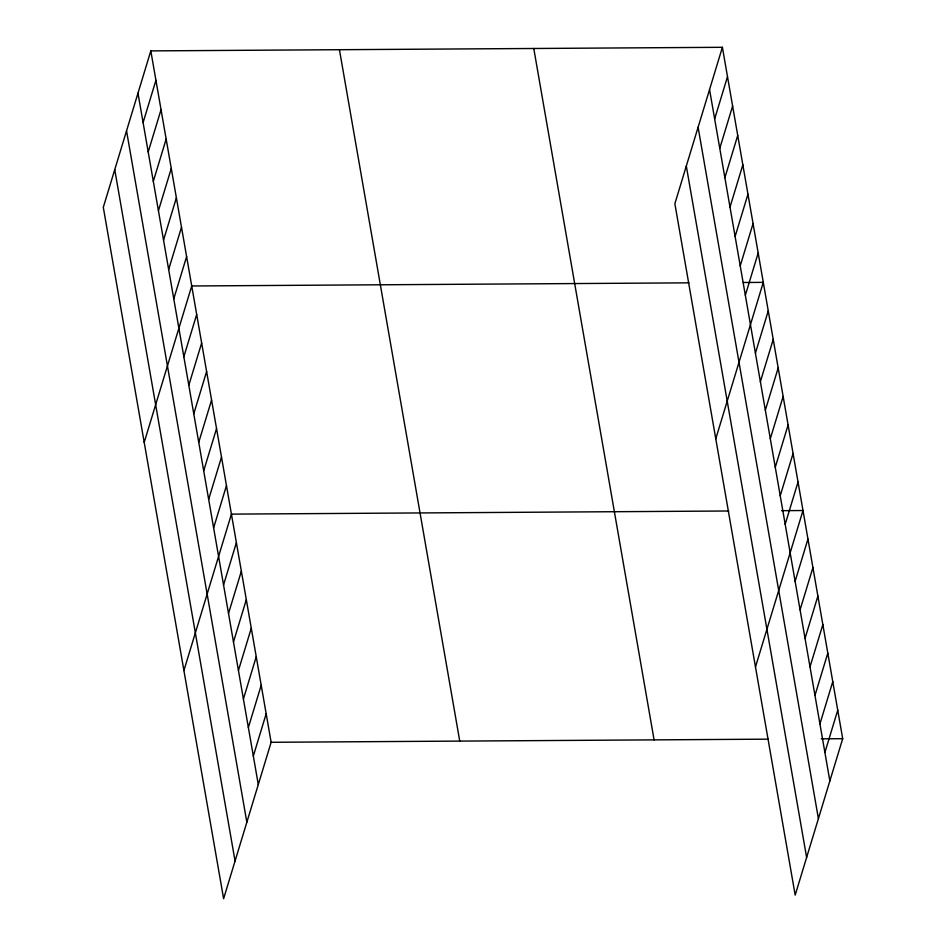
<?xml version="1.0" encoding="UTF-8"?>
<svg xmlns="http://www.w3.org/2000/svg" width="946" height="946" viewBox="0 0 946 946"><rect width="100%" height="100%" fill="white"/><g stroke="black" fill="none" stroke-linecap="round" stroke-linejoin="round"><path stroke-width="1.42" d="M150.816 50.895L103.303 207.316L223.611 898.7L271.135 742.291L150.816 50.895L722.389 47.3L842.697 738.684L795.184 895.105L674.865 203.709L722.389 47.3M143.094 122.554L155.936 80.28M148.203 151.939L161.045 109.665M153.323 181.325L166.165 139.05M158.431 210.71L171.273 168.435M163.54 240.095L176.382 197.82M168.66 269.48L181.502 227.206M173.768 298.853L186.61 256.591M144.206 442.385L191.731 285.976L688.995 282.842M183.843 356.76L196.685 314.486M188.81 385.282L201.652 343.008M193.776 413.804L206.618 371.53M198.731 442.326L211.573 400.052M203.697 470.836L216.539 428.573M208.664 499.358L221.506 457.095M213.619 527.88L226.472 485.605M183.914 670.537L231.427 514.127L728.692 510.994M223.552 584.924L236.394 542.649M228.518 613.446L241.36 571.171M233.473 641.956L246.315 599.693M238.439 670.478L251.281 628.215M243.406 698.999L256.248 656.725M248.36 727.521L261.202 685.247M253.327 756.043L266.169 713.769M714.656 118.96L727.498 76.685M719.776 148.333L732.618 106.07M724.884 177.718L737.726 135.455M730.005 207.103L742.847 164.841M735.113 236.488L747.955 194.226M740.221 265.873L753.063 223.599M745.342 295.258L758.184 252.984M715.779 438.778L763.292 282.369L743.284 282.499M755.416 353.165L768.258 310.891M760.383 381.687L773.225 339.413M765.338 410.197L778.18 367.935M770.304 438.719L783.146 396.457M775.271 467.241L788.113 424.967M780.225 495.763L793.067 453.489M785.192 524.285L798.034 482.011M755.476 666.942L803 510.533L781.562 510.663M795.113 581.317L807.955 539.054M800.08 609.839L812.921 567.576M805.046 638.361L817.888 596.086M810.001 666.883L822.854 624.608M814.967 695.405L827.809 653.13M819.934 723.927L832.776 681.652M824.9 752.437L837.742 710.174M271.135 742.291L768.4 739.157M821.27 738.826L842.697 738.684M709.547 89.574L829.855 780.958M698.101 127.237L818.408 818.621M686.311 166.047L806.619 857.431M533.769 48.483L654.088 739.878M339.437 49.712L459.744 741.096M137.974 93.169L258.293 784.565M126.539 130.832L246.847 822.228M114.738 169.641L235.057 861.037"/></g></svg>
